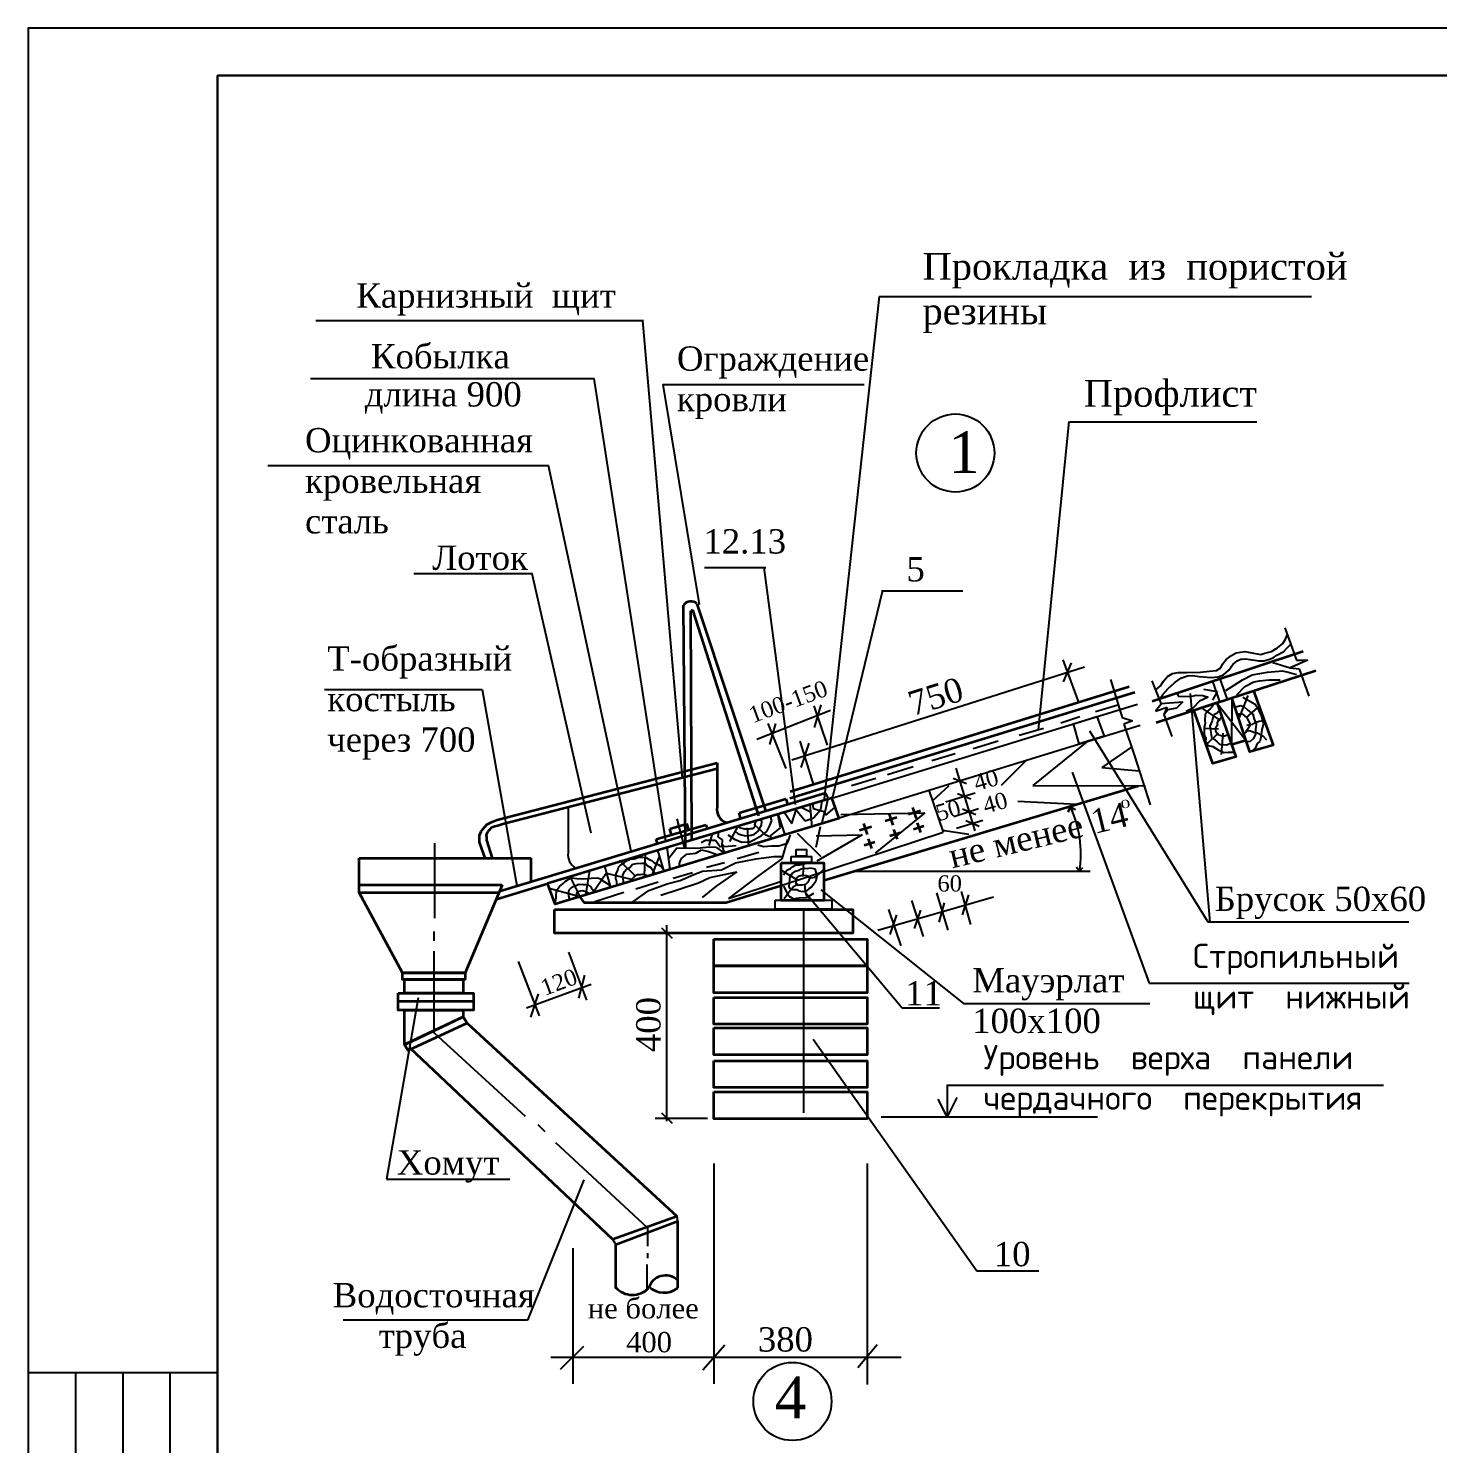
# Model space of a CAD drawing. Header units: millimetres. Extents: x 572274 to 2241483, y -888675 to -304135.
# Drawn here: x 1890361 to 1905251, y -630760 to -615807 of the extents above; entities that cross this region are included whole.
import ezdxf

# ---------------------------------------------------------------- set-up
doc = ezdxf.new("R2010")
doc.units = ezdxf.units.MM
doc.linetypes.add('ACAD_ISO02W100', pattern=[15, 12, -3])
doc.layers.add('стены', color=250, linetype='Continuous', lineweight=30)
doc.styles.add('arial', font='arial.ttf', dxfattribs={"height": 300})
doc.styles.get("Standard").update_dxf_attribs({"font": 'isocpeur.ttf'})
doc.styles.add('style1', font='isocpeui.ttf')

# ---------------------------------------------------------------- blocks, each defined once
blk = doc.blocks.new('shtamp cheti azu')
blk.add_line((455458, 81217), (457458, 81217))
at = {"lineweight": 25, "ltscale": 100}
for p, q in [((455958, 74717), (455958, 81217)), ((456458, 74717), (456458, 81217)), ((456958, 74717), (456958, 81217)), ((457458, 76717), (455958, 76717)), ((457458, 74702), (455458, 74702)), ((456258, 66217), (456258, 74717)), ((456758, 66217), (456758, 74717)), ((457458, 72217), (456258, 72217)), ((457458, 68717), (456258, 68717)), ((457458, 66217), (456258, 66217))]:
    blk.add_line(p, q, dxfattribs=at)
at = {"color": 1, "linetype": 'ACAD_ISO02W100', "lineweight": 5, "ltscale": 70, "char_height": 250, "attachment_point": 1, "rotation": 90, "style": 'arial'}
for s, insert in [('{\\fArial|b0|i0|c204|p34;Согласовано:}', (455576, 76776)), ('{\\fArial|b0|i0|c204|p34;Взам. инв. N}', (456376, 72315)), ('{\\fArial|b0|i0|c204|p34;Подпись и дата}', (456376, 68815)), ('{\\fArial|b0|i0|c204|p34;Инв. N подл.}', (456376, 66315))]:
    blk.add_mtext(s, dxfattribs=dict(at, insert=insert))

msp = doc.modelspace()

# ---------------------------------------------------------------- linework, layer by layer
for p, q in [((1900131.914, -623728.13), (1900272.321, -623787.075)), ((1900179.209, -623889.525), (1900319.617, -623948.47)), ((1900232.272, -624053.246), (1900372.68, -624112.191)), ((1901369.069, -624027.067), (1901348.575, -624089.75)), ((1901348.575, -624089.75), (1901369.069, -624027.067)), ((1901369.069, -624027.067), (1901393.165, -624082.725)), ((1901369.069, -624027.067), (1901423.124, -624060.134)), ((1900266.519, -624177.088), (1900406.926, -624236.034)), ((1901466.994, -624713.007), (1901436.236, -624669.828)), ((1901436.236, -624669.828), (1901466.994, -624713.007)), ((1901466.994, -624713.007), (1901502.835, -624673.313))]:
    msp.add_line(p, q)
at = {"lineweight": 25, "ltscale": 100}
msp.add_lwpolyline([(1890361.068, -645507.415), (1932361.068, -645507.415), (1932361.068, -615807.415), (1890361.068, -615807.415)], close=True, dxfattribs=at)
at = {"color": 1, "lineweight": 30}
msp.add_lwpolyline([(1892361.068, -645007.415), (1931861.068, -645007.415), (1931861.068, -616307.415), (1892361.068, -616307.415)], close=True, dxfattribs=at)
for start, end in [(44.9562309, 44.9798943), (351.3957841, 24.8536263)]:
    msp.add_arc((1900276.946, -624532.94), 1203.594, start, end)
at = {"layer": 'стены', "color": 0, "linetype": 'ByBlock', "lineweight": -2, "ltscale": 3}
for p, q in [((1899348.401, -618640.998), (1898768.935, -623947.398)), ((1899348.401, -618640.998), (1903917.317, -618640.998)), ((1893397.323, -618892.577), (1896859.675, -618892.577)), ((1897273.796, -623726.007), (1896853.846, -618893.947)), ((1893343.879, -619505.469), (1896337.583, -619505.469)), ((1896336.55, -619506.968), (1897091.918, -624396.502)), ((1897063.11, -619569.138), (1899192.32, -619569.106)), ((1897063.11, -619569.138), (1897449.377, -621895.696)), ((1901353.531, -619962.281), (1901031.637, -623217.14)), ((1901365.554, -619964.476), (1903341.068, -619964.476)), ((1892892.003, -620426.048), (1895856.078, -620426.048)), ((1895854.846, -620423.608), (1896727.215, -624496.327)), ((1894432.495, -621566.313), (1895688.59, -621566.313)), ((1895681.746, -621567.468), (1896305.721, -624307.04)), ((1897504.521, -621502.011), (1898151.657, -621502.011)), ((1898130.508, -621502.196), (1898462.837, -624009.025)), ((1899381.572, -621761.503), (1898851.412, -623959.915)), ((1899373.739, -621751.201), (1900234.458, -621751.201)), ((1903637.234, -622141.392), (1903759.874, -622480.948)), ((1903557.498, -622351.879), (1903613.83, -622306.529)), ((1903613.83, -622306.529), (1903642.005, -622259.608)), ((1903642.005, -622259.608), (1903662.347, -622211.133)), ((1903654.522, -622358.133), (1903687.381, -622325.295)), ((1903687.381, -622325.295), (1903698.368, -622310.655)), ((1901291.335, -622480.249), (1901458.275, -622937.636)), ((1902976.948, -622523.905), (1903017.64, -622475.424)), ((1903017.64, -622475.424), (1903072.402, -622431.638)), ((1903072.402, -622431.638), (1903120.91, -622403.489)), ((1903120.91, -622403.489), (1903214.803, -622392.541)), ((1903133.436, -622489.502), (1903170.988, -622472.295)), ((1903170.988, -622472.295), (1903224.189, -622467.606)), ((1903214.803, -622392.541), (1903304.003, -622409.743)), ((1903224.189, -622467.606), (1903271.135, -622475.424)), ((1903271.135, -622475.424), (1903318.082, -622481.678)), ((1903304.003, -622409.743), (1903383.808, -622423.815)), ((1903318.082, -622481.678), (1903361.897, -622491.061)), ((1903383.808, -622423.815), (1903426.053, -622409.743)), ((1903413.536, -622491.061), (1903463.614, -622476.989)), ((1903426.053, -622409.743), (1903494.911, -622390.977)), ((1903463.614, -622476.989), (1903512.122, -622458.223)), ((1903494.911, -622390.977), (1903557.498, -622351.879)), ((1903512.122, -622458.223), (1903551.244, -622428.509)), ((1903551.244, -622428.509), (1903624.786, -622390.977)), ((1903624.786, -622390.977), (1903654.522, -622358.133)), ((1903878.429, -622480.948), (1903693.809, -622563.002)), ((1903759.874, -622480.948), (1903878.429, -622480.948)), ((1898427.272, -623533.911), (1901520.038, -622553.644)), ((1901377.62, -622512.112), (1901295.091, -622712.692)), ((1902394.836, -622655.268), (1902448.037, -622623.995)), ((1902448.037, -622623.995), (1902509.071, -622613.047)), ((1902509.071, -622613.047), (1902595.131, -622614.611)), ((1902595.131, -622614.611), (1902742.224, -622608.353)), ((1902742.224, -622608.353), (1902840.81, -622600.534)), ((1902840.81, -622600.534), (1902912.791, -622591.151)), ((1902912.791, -622591.151), (1902958.176, -622563.002)), ((1902958.176, -622563.002), (1902976.948, -622523.905)), ((1902989.465, -622638.067), (1903042.675, -622588.022)), ((1903042.675, -622588.022), (1903086.49, -622528.599)), ((1903086.49, -622528.599), (1903133.436, -622489.502)), ((1903290.08, -622638.067), (1903452.823, -622608.353)), ((1903361.897, -622491.061), (1903413.536, -622491.061)), ((1903452.823, -622608.353), (1903610.872, -622594.281)), ((1903507.594, -622506.703), (1903693.809, -622563.002)), ((1903610.872, -622594.281), (1903684.423, -622613.047)), ((1903684.423, -622613.047), (1903757.966, -622634.942)), ((1903693.809, -622563.002), (1903788.142, -622573.091)), ((1903788.142, -622573.091), (1903888.543, -622862.696)), ((1901792.981, -622687.707), (1901915.891, -623089.056)), ((1902231.695, -622700.359), (1902329.804, -622948.632)), ((1902271.216, -622800.709), (1902321.285, -622755.358)), ((1902321.285, -622755.358), (1902355.714, -622705.313)), ((1902346.328, -622846.065), (1902404.222, -622783.507)), ((1902355.714, -622705.313), (1902394.836, -622655.268)), ((1902404.222, -622783.507), (1902469.949, -622722.515)), ((1902469.949, -622722.515), (1902538.798, -622674.034)), ((1902538.798, -622674.034), (1902607.648, -622649.014)), ((1902607.648, -622649.014), (1902662.419, -622645.885)), ((1902662.419, -622645.885), (1902729.707, -622655.268)), ((1902729.707, -622655.268), (1902856.459, -622666.216)), ((1902856.459, -622666.216), (1902933.133, -622659.962)), ((1902933.133, -622659.962), (1902989.465, -622638.067)), ((1903013.112, -622803.838), (1903189.933, -622689.676)), ((1903127.346, -622847.624), (1903211.845, -622761.612)), ((1903189.933, -622689.676), (1903290.08, -622638.067)), ((1903211.845, -622761.612), (1903308.861, -622713.132)), ((1903308.861, -622713.132), (1903368.324, -622702.189)), ((1903368.324, -622702.189), (1903471.603, -622691.241)), ((1903471.603, -622691.241), (1903587.399, -622689.676)), ((1893490.669, -622792.626), (1895155.004, -622792.626)), ((1895155.004, -622792.626), (1895523.312, -624866.4)), ((1902316.592, -622889.851), (1902346.328, -622846.065)), ((1902326.266, -622939.681), (1902557.579, -622921.13)), ((1902557.579, -622921.13), (1902491.852, -622989.941)), ((1902498.28, -622830.423), (1902509.236, -622863.266)), ((1902509.236, -622863.266), (1902643.812, -622867.955)), ((1902635.346, -622833.272), (1902842.996, -625249.345)), ((1902643.812, -622867.955), (1902698.583, -622853.883)), ((1902734.573, -622916.436), (1902664.154, -622989.941)), ((1902698.583, -622853.883), (1902770.564, -622855.448)), ((1902826.896, -622872.649), (1902734.573, -622916.436)), ((1902770.564, -622855.448), (1902826.896, -622872.649)), ((1902776.818, -622789.761), (1902922.35, -622814.786)), ((1902922.35, -622814.786), (1902870.711, -622903.928)), ((1902918.705, -622932.671), (1903225.402, -623329.243)), ((1903075.363, -622881.603), (1903072.112, -623373.847)), ((1903243.932, -622857.262), (1903152.598, -623089.606)), ((1903190.696, -622874.734), (1903264.968, -622915.481)), ((1903264.968, -622915.481), (1903321.751, -622947.499)), ((1898056.506, -623316.105), (1898835.416, -623010.187)), ((1898659.627, -622964.751), (1898802.071, -623379.712)), ((1898735.399, -622955.668), (1898662.655, -623194.949)), ((1898849.833, -623941.194), (1902079.119, -622948.174)), ((1901270.854, -623144.729), (1901468.373, -623078.928)), ((1901636.459, -623026.108), (1901870.185, -622953.728)), ((1902329.804, -622948.632), (1902269.637, -623022.284)), ((1902269.637, -623022.284), (1902394.029, -622977.888)), ((1902394.029, -622977.888), (1902356.382, -623058.217)), ((1902356.382, -623058.217), (1902442.702, -623289.865)), ((1902399.529, -623007.142), (1902356.657, -623058.954)), ((1902491.852, -622989.941), (1902399.529, -623007.142)), ((1902664.154, -622989.941), (1902593.734, -623025.908)), ((1902768.586, -622998.329), (1902951.245, -623118.65)), ((1902795.564, -623056.417), (1902791.417, -623116.575)), ((1902820.477, -623021.149), (1902795.564, -623056.417)), ((1902847.463, -622996.254), (1902820.477, -623021.149)), ((1902882.751, -622958.912), (1902847.463, -622996.254)), ((1902890.55, -623058.202), (1902875.994, -623087.306)), ((1902918.221, -623045.105), (1902890.55, -623058.202)), ((1902938.606, -623021.819), (1902918.221, -623045.105)), ((1903109.156, -622976.603), (1903132.456, -622973.689)), ((1903128.084, -623049.364), (1903186.333, -623049.364)), ((1903132.456, -622973.689), (1903167.405, -622960.592)), ((1903167.405, -622960.592), (1903202.346, -622970.78)), ((1903186.333, -623049.364), (1903234.381, -623091.565)), ((1903202.346, -622970.78), (1903244.574, -623010.072)), ((1903231.475, -623089.606), (1903347.714, -622987.956)), ((1903244.574, -623010.072), (1903297.003, -623053.728)), ((1903297.003, -623053.728), (1903313.016, -623107.572)), ((1903321.751, -622947.499), (1903342.136, -622980.968)), ((1903342.136, -622980.968), (1903368.35, -623033.357)), ((1903368.35, -623033.357), (1903387.278, -623069.74)), ((1903387.278, -623069.74), (1903410.578, -623152.688)), ((1898174.705, -623152.543), (1898362.612, -623628.087)), ((1898253.504, -623152.543), (1898189.859, -623373.658)), ((1898928.112, -624148.532), (1902106.955, -623170.669)), ((1900829.243, -623273.294), (1901086.018, -623200.913)), ((1901571.929, -623227.563), (1902820.971, -625246.201)), ((1901915.891, -623089.056), (1902025.935, -623123.339)), ((1902025.935, -623123.339), (1901934.471, -623160.471)), ((1901934.471, -623160.471), (1902048.801, -623493.264)), ((1902795.564, -623151.843), (1902785.189, -623191.255)), ((1902785.189, -623191.255), (1902785.189, -623270.089)), ((1902791.417, -623116.575), (1902795.564, -623151.843)), ((1902797.646, -623201.628), (1902934.642, -623207.852)), ((1902868.716, -623122.234), (1902842.502, -623178.988)), ((1902842.502, -623178.988), (1902854.151, -623244.474)), ((1902875.994, -623087.306), (1902868.716, -623122.234)), ((1902921.136, -623176.078), (1902903.657, -623197.904)), ((1902903.657, -623197.904), (1902903.657, -623232.832)), ((1902903.657, -623232.832), (1902935.692, -623270.669)), ((1902922.585, -623142.605), (1902921.136, -623176.078)), ((1902934.235, -623114.955), (1902922.585, -623142.605)), ((1902960.449, -623090.215), (1902934.235, -623114.955)), ((1903219.019, -623224.448), (1903272.991, -623230.672)), ((1903241.668, -623213.806), (1903219.825, -623250.188)), ((1903233.548, -623170.509), (1903297.896, -623158.067)), ((1903234.381, -623091.565), (1903264.968, -623151.233)), ((1903262.053, -623184.701), (1903241.668, -623213.806)), ((1903264.968, -623151.233), (1903262.053, -623184.701)), ((1903272.991, -623230.672), (1903308.279, -623243.12)), ((1903297.896, -623158.067), (1903329.037, -623137.321)), ((1903313.016, -623107.572), (1903331.943, -623159.961)), ((1903326.123, -623218.175), (1903324.666, -623267.65)), ((1903331.943, -623159.961), (1903326.123, -623218.175)), ((1903329.037, -623137.321), (1903364.325, -623126.948)), ((1903364.325, -623126.948), (1903407.915, -623118.65)), ((1903393.099, -623213.806), (1903381.458, -623298.209)), ((1903410.578, -623152.688), (1903393.099, -623213.806)), ((1898513.106, -623338.52), (1898653.781, -623791.259)), ((1898608.482, -623359.966), (1898522.648, -623614.93)), ((1900344.451, -623415.39), (1900607.801, -623336.436)), ((1901560.435, -623331.922), (1900973.839, -623808.241)), ((1902785.189, -623270.089), (1902799.719, -623309.501)), ((1902799.719, -623309.501), (1902797.646, -623340.62)), ((1902797.646, -623340.62), (1902822.55, -623384.186)), ((1902822.55, -623359.291), (1902934.642, -623251.418)), ((1902854.151, -623244.474), (1902861.429, -623299.773)), ((1902861.429, -623299.773), (1902881.814, -623314.325)), ((1902881.814, -623314.325), (1902913.849, -623339.065)), ((1902913.849, -623339.065), (1902944.427, -623369.624)), ((1902935.692, -623270.669), (1902991.027, -623286.676)), ((1902944.427, -623369.624), (1903023.062, -623375.443)), ((1902982.387, -623253.493), (1902963.702, -623479.612)), ((1902991.027, -623286.676), (1903033.254, -623266.3)), ((1903023.062, -623375.443), (1903068.204, -623356.527)), ((1903219.825, -623250.188), (1903202.346, -623253.098)), ((1903247.488, -623346.234), (1903234.381, -623343.324)), ((1903269.331, -623343.324), (1903247.488, -623346.234)), ((1903301.366, -623314.22), (1903269.331, -623343.324)), ((1903324.666, -623267.65), (1903301.366, -623314.22)), ((1903308.279, -623243.12), (1903345.64, -623251.418)), ((1903345.051, -623363.695), (1903326.123, -623407.357)), ((1903371.265, -623340.415), (1903345.051, -623363.695)), ((1903345.64, -623251.418), (1903403.76, -623282.532)), ((1903381.458, -623298.209), (1903371.265, -623340.415)), ((1903403.76, -623282.532), (1903443.203, -623324.023)), ((1899906.172, -623544.044), (1900153.065, -623468.374)), ((1902019.091, -623398.858), (1901701.353, -623615.645)), ((1902048.801, -623493.264), (1902214.892, -624011.28)), ((1902822.55, -623384.186), (1902874.45, -623394.554)), ((1902874.45, -623394.554), (1902903.509, -623413.225)), ((1902903.509, -623413.225), (1902932.569, -623429.822)), ((1902932.569, -623429.822), (1902990.688, -623456.792)), ((1902990.688, -623456.792), (1903036.351, -623454.717)), ((1903036.351, -623454.717), (1903102.78, -623454.717)), ((1903326.123, -623407.357), (1903295.545, -623439.37)), ((1899438.728, -623692.089), (1899708.662, -623606.551)), ((1900160.664, -623623.788), (1900360.006, -624285.988)), ((1900905.449, -623540.32), (1900639.809, -623807.711)), ((1901388.168, -623664.705), (1902202.149, -625895.765)), ((1901701.353, -623615.645), (1902095.479, -623652.287)), ((1899056.868, -623807.236), (1899313.633, -623728.277)), ((1900084.65, -623810.99), (1899912.489, -623968.211)), ((1900973.839, -623808.241), (1902162.307, -623811.295)), ((1898732.346, -624060.59), (1898746.761, -623967.967)), ((1898778.962, -624083.285), (1898810.941, -623948.693)), ((1898784.013, -623882.634), (1898810.941, -623948.693)), ((1899874.124, -623857.524), (1900027.511, -624300.057)), ((1900055.948, -623978.318), (1900363.954, -623883.877)), ((1900815.624, -623973.872), (1901438.645, -624004.431)), ((1896064.249, -624033.922), (1896064.249, -624520.232)), ((1898308.839, -624254.671), (1898279.849, -624107.365)), ((1898279.849, -624107.365), (1898352.333, -624329.526)), ((1898348.655, -624090.454), (1898428.738, -624207.525)), ((1898428.738, -624207.525), (1898474.158, -624064.174)), ((1898474.158, -624064.174), (1898568.588, -624181.24)), ((1898525.055, -624034.547), (1898623.306, -624084.84)), ((1898616.161, -624007.187), (1898637.856, -624242.976)), ((1898647.421, -623997.799), (1898653.46, -624048.642)), ((1898653.46, -624048.642), (1898778.962, -624083.285)), ((1898654.648, -624148.987), (1898732.346, -624060.59)), ((1898774.183, -624089.259), (1898741.861, -624211.552)), ((1898774.183, -624091.648), (1898787.333, -624119.123)), ((1898787.333, -624119.123), (1898883.352, -624040.332)), ((1898946.129, -624113.504), (1899831.657, -624096.013)), ((1899831.657, -624096.013), (1899306.641, -624522.767)), ((1900139.663, -624134.49), (1900398.675, -624050.542)), ((1897212.251, -624159.01), (1897293.496, -624471.467)), ((1897857.897, -624234.898), (1897769.822, -624399.801)), ((1897856.706, -624234.625), (1897869.605, -624250.381)), ((1897869.605, -624250.381), (1897898.751, -624258.975)), ((1897898.751, -624258.975), (1897928.366, -624264.709)), ((1897928.366, -624264.709), (1897954.173, -624263.754)), ((1897954.173, -624263.754), (1897977.099, -624263.754)), ((1897956.48, -624254.286), (1897970.938, -624444.474)), ((1897977.099, -624263.754), (1897992.393, -624260.884)), ((1897992.393, -624260.884), (1898012.934, -624261.364)), ((1898012.934, -624261.364), (1898026.796, -624252.771)), ((1898026.796, -624252.771), (1898035.392, -624243.218)), ((1898027.568, -624216.843), (1898145.723, -624324.367)), ((1898035.392, -624243.218), (1898039.695, -624224.122)), ((1898039.695, -624224.122), (1898041.126, -624211.229)), ((1898041.126, -624211.229), (1898047.814, -624190.694)), ((1898047.814, -624190.694), (1898045.881, -624178.445)), ((1898070.775, -624287.559), (1898108.622, -624224.102)), ((1898109.845, -624188.714), (1898101.9, -624161.622)), ((1898108.622, -624224.102), (1898109.845, -624188.714)), ((1898163.012, -624291.728), (1898196.634, -624229.326)), ((1898196.634, -624229.326), (1898214.885, -624175.567)), ((1898214.885, -624175.567), (1898202.28, -624131.478)), ((1898202.524, -624336.769), (1898308.839, -624254.671)), ((1898568.588, -624181.24), (1898654.648, -624148.987)), ((1898727.15, -624241.833), (1898679.587, -624460.479)), ((1900019.576, -624277.164), (1900295.987, -624321.717)), ((1900167.665, -624256.92), (1900444.173, -624172.967)), ((1894651.692, -624417.153), (1894651.692, -625208.983)), ((1897468.955, -624408.105), (1897515.485, -624385.249)), ((1897515.485, -624385.249), (1897621.948, -624382.885)), ((1897585.701, -624316.64), (1897549.394, -624441.998)), ((1897621.948, -624382.885), (1897675.582, -624456.97)), ((1897653.416, -624296.304), (1897644.935, -624348.857)), ((1897644.935, -624348.857), (1897692.09, -624381.97)), ((1897692.09, -624381.97), (1897688.264, -624444.372)), ((1897689.493, -624424.328), (1897713.976, -624450.391)), ((1897751.874, -624327.251), (1897820.073, -624375.251)), ((1897820.073, -624375.251), (1897900.764, -624405.01)), ((1897825.339, -624286.339), (1897859.525, -624318.068)), ((1897859.525, -624318.068), (1897897.381, -624327.831)), ((1897897.381, -624327.831), (1897936.451, -624338.814)), ((1897900.764, -624405.01), (1897982.417, -624402.131)), ((1897936.451, -624338.814), (1897998.725, -624332.71)), ((1897982.417, -624402.131), (1898033.328, -624377.171)), ((1897998.725, -624332.71), (1898031.697, -624319.288)), ((1898031.697, -624319.288), (1898070.775, -624287.559)), ((1898033.328, -624377.171), (1898105.378, -624335.889)), ((1898105.378, -624335.889), (1898163.012, -624291.728)), ((1898145.723, -624324.367), (1898234.971, -624364.701)), ((1898289.599, -624443.842), (1898379.961, -624417.698)), ((1898315.058, -624863.303), (1900027.511, -624300.057)), ((1898379.961, -624377.296), (1898322.891, -624581.685)), ((1898379.961, -624417.698), (1898413.254, -624327.391)), ((1898482.216, -624310.754), (1898734.289, -624555.54)), ((1898684.35, -624339.274), (1899171.84, -624327.391)), ((1899171.84, -624327.391), (1898691.48, -624607.824)), ((1896761.827, -624579.8), (1896809.563, -624563.893)), ((1896809.563, -624563.893), (1896852.753, -624563.138)), ((1896852.753, -624563.138), (1896872.453, -624566.168)), ((1896879.254, -624528.79), (1896868.986, -624749.773)), ((1896872.453, -624566.168), (1896891.398, -624571.467)), ((1896891.398, -624571.467), (1896926.252, -624591.913)), ((1897027.622, -624555.486), (1896947.121, -624753.803)), ((1897007.436, -624490.296), (1897076.89, -624714.596)), ((1897141.501, -624695.074), (1897109.386, -624459.68)), ((1897125.393, -624577.009), (1897212.546, -624463.583)), ((1897212.546, -624463.583), (1897344.355, -624467.833)), ((1897250.817, -624599.561), (1897265.694, -624574.066)), ((1897265.694, -624574.066), (1897316.718, -624533.699)), ((1897316.718, -624533.699), (1897412.389, -624523.071)), ((1897344.355, -624467.833), (1897459.162, -624465.708)), ((1897412.389, -624523.071), (1897471.913, -624484.829)), ((1897459.162, -624465.708), (1897546.323, -624455.085)), ((1897471.913, -624484.829), (1897546.323, -624503.95)), ((1897546.323, -624455.085), (1897624.984, -624459.334)), ((1897546.323, -624503.95), (1897627.109, -624531.575)), ((1897624.984, -624459.334), (1897705.769, -624514.573)), ((1897627.109, -624531.575), (1897630.008, -624547.48)), ((1897688.264, -624444.372), (1897715.388, -624521.684)), ((1897705.769, -624514.573), (1897709.348, -624523.509)), ((1897713.976, -624450.391), (1897838.038, -624439.473)), ((1897849.255, -624577.171), (1898077.542, -624510.624)), ((1898050.659, -624582.045), (1898238.523, -624558.279)), ((1898068.442, -624434.334), (1898127.888, -624450.971)), ((1898127.888, -624450.971), (1898213.497, -624443.842)), ((1898213.497, -624443.842), (1898289.599, -624443.842)), ((1898238.523, -624558.279), (1898336.016, -624558.279)), ((1896250.065, -624964.407), (1896294.824, -624704.297)), ((1896447.457, -624658.461), (1896511.455, -624885.433)), ((1896572.393, -624740.338), (1896587.547, -624700.961)), ((1896587.547, -624700.961), (1896596.638, -624669.157)), ((1896596.638, -624669.157), (1896609.52, -624656.285)), ((1896602.875, -624593.852), (1896772.809, -624762.573)), ((1896609.52, -624656.285), (1896627.71, -624642.652)), ((1896627.71, -624642.652), (1896654.983, -624623.721)), ((1896643.619, -624752.455), (1896661.046, -624716.862)), ((1896654.983, -624623.721), (1896681.509, -624603.275)), ((1896661.046, -624716.862), (1896682.264, -624691.872)), ((1896681.509, -624603.275), (1896720.909, -624586.614)), ((1896682.264, -624691.872), (1896715.609, -624672.186)), ((1896715.609, -624672.186), (1896745.918, -624637.348)), ((1896720.909, -624586.614), (1896761.827, -624579.8)), ((1896745.918, -624637.348), (1896786.835, -624632.049)), ((1896786.835, -624632.049), (1896844.417, -624626.751)), ((1896844.417, -624626.751), (1896880.789, -624628.265)), ((1896880.789, -624628.265), (1896899.734, -624651.741)), ((1896899.734, -624651.741), (1896939.897, -624678.245)), ((1896926.252, -624591.913), (1896947.47, -624597.971)), ((1896939.897, -624678.245), (1896967.933, -624719.137)), ((1896947.47, -624597.971), (1896970.96, -624619.177)), ((1896967.933, -624719.137), (1896978.395, -624744.354)), ((1896970.96, -624619.177), (1896996.724, -624636.594)), ((1896996.724, -624636.594), (1897014.906, -624641.893)), ((1897014.906, -624641.893), (1897042.942, -624657.794)), ((1897042.942, -624657.794), (1897068.705, -624686.573)), ((1897175.419, -624784.424), (1897377.552, -624727.39)), ((1897240.183, -624631.435), (1897250.817, -624599.561)), ((1897240.183, -624663.303), (1897240.183, -624631.435)), ((1897391.943, -624746.027), (1897484.691, -624712.758)), ((1897484.691, -624712.758), (1897684.439, -624698.496)), ((1897524.984, -624670.352), (1897717.61, -624620.442)), ((1897560.784, -624779.3), (1897846.149, -624717.512)), ((1897846.149, -624717.512), (1897629.746, -624869.612)), ((1897684.439, -624698.496), (1897831.879, -624622.446)), ((1897831.879, -624622.446), (1898050.659, -624582.045)), ((1898322.891, -624581.685), (1898077.949, -624757.549)), ((1898322.692, -624703.255), (1898484.515, -624802.785)), ((1898340.735, -624750.696), (1898375.745, -624701.72)), ((1898375.745, -624701.72), (1898413.375, -624682.479)), ((1898413.375, -624682.479), (1898441.377, -624662.363)), ((1898431.748, -624734.954), (1898467.626, -624710.469)), ((1898441.377, -624662.363), (1898470.254, -624644.872)), ((1898467.626, -624710.469), (1898500.884, -624702.595)), ((1898470.254, -624644.872), (1898513.132, -624643.122)), ((1898500.884, -624702.595), (1898526.265, -624688.603)), ((1898513.132, -624643.122), (1898549.886, -624637.878)), ((1898526.265, -624688.603), (1898555.143, -624680.73)), ((1898552.098, -624683.709), (1898539.65, -624769.017)), ((1898543.207, -624628.61), (1898552.098, -624683.709)), ((1898549.886, -624637.878), (1898564.763, -624630.88)), ((1898555.143, -624680.73), (1898593.649, -624682.479)), ((1898564.763, -624630.88), (1898579.64, -624625.631)), ((1898593.649, -624682.479), (1898626.022, -624675.486)), ((1898626.022, -624675.486), (1898671.529, -624687.728)), ((1898671.529, -624687.728), (1898682.033, -624723.586)), ((1898682.033, -624723.586), (1898692.53, -624759.444)), ((1898712.143, -624742.357), (1898760.165, -624696.147)), ((1899082.383, -624713.007), (1901580.466, -624713.007)), ((1895949.988, -624903.87), (1895973.843, -624872.086)), ((1895973.843, -624872.086), (1896013.191, -624842.687)), ((1896013.191, -624842.687), (1896037.861, -624817.507)), ((1896037.861, -624817.507), (1896074.034, -624791.687)), ((1896074.034, -624791.687), (1896101.462, -624783.739)), ((1896191.833, -624979.609), (1896084.852, -624767.353)), ((1896088.294, -624894.167), (1896119.766, -624872.346)), ((1896101.462, -624783.739), (1896155.921, -624790.098)), ((1896119.766, -624872.346), (1896151.887, -624858.224)), ((1896151.887, -624858.224), (1896182.075, -624850.52)), ((1896155.921, -624790.098), (1896221.283, -624791.717)), ((1896182.075, -624850.52), (1896221.257, -624853.085)), ((1896221.257, -624853.085), (1896249.519, -624852.445)), ((1896221.283, -624791.717), (1896273.096, -624788.668)), ((1896249.519, -624852.445), (1896271.995, -624855.015)), ((1896271.995, -624855.015), (1896304.116, -624878.12)), ((1896273.096, -624788.668), (1896308.653, -624785.624)), ((1896308.653, -624785.624), (1896371.639, -624780.55)), ((1896320.608, -624943.094), (1896465.679, -624734.019)), ((1896371.639, -624780.55), (1896397.038, -624787.653)), ((1896397.038, -624787.653), (1896419.392, -624807.959)), ((1896419.392, -624807.959), (1896446.821, -624824.206)), ((1896446.821, -624824.206), (1896493.559, -624852.635)), ((1896469.192, -624733.204), (1896772.201, -624805.634)), ((1896493.559, -624852.635), (1896508.059, -624886.459)), ((1896567.093, -624763.813), (1896572.393, -624740.338)), ((1896567.847, -624780.475), (1896567.093, -624763.813)), ((1896567.847, -624791.077), (1896567.847, -624780.475)), ((1896573.911, -624806.219), (1896567.847, -624791.077)), ((1896579.211, -624828.94), (1896573.911, -624806.219)), ((1896583.085, -624863.791), (1896579.211, -624828.94)), ((1896644.383, -624794.107), (1896643.619, -624752.455)), ((1896649.683, -624819.852), (1896644.383, -624794.107)), ((1896650.59, -624843.395), (1896649.683, -624819.852)), ((1896743.133, -624813.363), (1896746.438, -624796.821)), ((1896746.438, -624796.821), (1896748.65, -624786.898)), ((1896748.65, -624786.898), (1896757.472, -624779.18)), ((1896757.472, -624779.18), (1896760.786, -624770.357)), ((1896760.786, -624770.357), (1896768.506, -624761.533)), ((1896768.506, -624761.533), (1896777.337, -624756.019)), ((1896777.337, -624756.019), (1896797.201, -624748.301)), ((1896778.291, -624898.501), (1897013.708, -624824.826)), ((1896797.201, -624748.301), (1896811.54, -624748.301)), ((1896811.54, -624748.301), (1896826.99, -624748.301)), ((1896826.99, -624748.301), (1896849.058, -624744.992)), ((1896849.058, -624744.992), (1896876.643, -624751.61)), ((1896876.643, -624751.61), (1896910.855, -624756.019)), ((1896910.855, -624756.019), (1896923.307, -624760.998)), ((1896916.337, -624917.142), (1897108.963, -624845.846)), ((1897042.378, -624967.052), (1897441.882, -624836.338)), ((1897108.963, -624845.846), (1897246.888, -624810.199)), ((1897246.888, -624810.199), (1897391.943, -624746.027)), ((1897441.882, -624836.338), (1897560.784, -624779.3)), ((1897629.746, -624869.612), (1897479.929, -624990.817)), ((1898077.949, -624757.549), (1897756.914, -624999.96)), ((1897756.914, -624999.96), (1898308.622, -624819.342)), ((1898340.206, -624871.821), (1898390.57, -624972.491)), ((1898397.622, -624872.266), (1898401.118, -624839.903)), ((1898410.747, -624897.626), (1898397.622, -624872.266)), ((1898401.118, -624839.903), (1898405.499, -624804.92)), ((1898405.499, -624782.184), (1898408.995, -624769.062)), ((1898405.499, -624804.92), (1898405.499, -624782.184)), ((1898410.747, -624769.937), (1898431.748, -624734.954)), ((1898445.393, -624877.43), (1898420.497, -624905.864)), ((1898495.185, -624850.77), (1898445.393, -624877.43)), ((1898472.006, -624848.651), (1898472.882, -624814.543)), ((1898484.255, -624861.768), (1898472.006, -624848.651)), ((1898472.882, -624814.543), (1898476.378, -624800.551)), ((1898476.378, -624797.926), (1898487.759, -624776.06)), ((1898504.388, -624860.019), (1898484.255, -624861.768)), ((1898487.759, -624776.06), (1898508.76, -624761.193)), ((1898536.761, -624858.269), (1898504.388, -624860.019)), ((1898508.76, -624761.193), (1898537.638, -624755.07)), ((1898567.391, -624856.524), (1898536.761, -624858.269)), ((1898537.638, -624755.07), (1898556.019, -624755.07)), ((1898556.019, -624755.07), (1898582.268, -624758.569)), ((1898562.768, -624845.436), (1898569.881, -624930.744)), ((1898579.64, -624845.152), (1898567.391, -624856.524)), ((1898597.145, -624826.785), (1898579.64, -624845.152)), ((1898582.268, -624758.569), (1898600.649, -624765.568)), ((1898607.65, -624808.419), (1898597.145, -624826.785)), ((1898600.649, -624765.568), (1898611.145, -624778.685)), ((1898607.224, -624785.009), (1898669.464, -624774.346)), ((1898616.402, -624792.677), (1898607.65, -624808.419)), ((1898611.145, -624778.685), (1898616.402, -624792.677)), ((1898675.909, -624825.91), (1898640.023, -624878.385)), ((1898669.464, -624774.346), (1898712.143, -624742.357)), ((1898683.786, -624796.176), (1898675.909, -624825.91)), ((1898692.53, -624759.444), (1898683.786, -624796.176)), ((1896188.875, -624982.569), (1895865.488, -624893.244)), ((1895928.085, -625059.088), (1895936.161, -624991.277)), ((1895936.161, -624991.277), (1895938.59, -624963.828)), ((1895938.59, -624963.828), (1895941.643, -624931.284)), ((1895941.643, -624931.284), (1895949.988, -624903.87)), ((1896067.745, -624943.597), (1896070.312, -624925.625)), ((1896070.312, -624959.004), (1896067.745, -624943.597)), ((1896070.312, -624925.625), (1896076.089, -624909.574)), ((1896071.596, -624971.841), (1896070.312, -624959.004)), ((1896076.731, -624983.394), (1896071.596, -624971.841)), ((1896076.089, -624909.574), (1896088.294, -624894.167)), ((1896079.308, -625013.568), (1896076.731, -624983.394)), ((1896147.447, -624995.412), (1896148.105, -624968.712)), ((1896148.105, -624968.712), (1896156.788, -624953.91)), ((1896156.788, -624953.91), (1896157.3, -624943.192)), ((1896157.3, -624943.192), (1896161.386, -624931.454)), ((1896161.386, -624931.454), (1896167.007, -624926.86)), ((1896167.007, -624926.86), (1896178.752, -624922.776)), ((1896178.752, -624922.776), (1896195.607, -624918.692)), ((1896195.607, -624918.692), (1896220.121, -624917.672)), ((1896220.121, -624917.672), (1896259.954, -624929.41)), ((1896259.954, -624929.41), (1896274.762, -624939.617)), ((1896274.762, -624939.617), (1896282.933, -624947.786)), ((1896282.933, -624947.786), (1896286.516, -624952.89)), ((1896304.116, -624878.12), (1896311.177, -624890.317)), ((1896311.177, -624890.317), (1896322.099, -624904.44)), ((1896322.099, -624904.44), (1896340.723, -624935.893)), ((1896347.862, -625033.968), (1896652.25, -624934.149)), ((1896742.743, -625038.348), (1896916.337, -624917.142)), ((1898388.488, -624946.741), (1898345.809, -625005.389)), ((1898420.497, -624905.864), (1898388.488, -624946.741)), ((1898390.57, -624972.491), (1898443.736, -625003.25)), ((1898437.872, -624910.743), (1898410.747, -624897.626)), ((1898480.759, -624910.743), (1898437.872, -624910.743)), ((1898443.736, -625003.25), (1898506.687, -624994.861)), ((1898503.512, -624922.116), (1898480.759, -624910.743)), ((1898544.638, -624929.984), (1898503.512, -624922.116)), ((1898506.687, -624994.861), (1898582.233, -624990.662)), ((1898582.268, -624918.617), (1898544.638, -624929.984)), ((1898569.881, -624930.744), (1898584.107, -624971.621)), ((1898582.233, -624990.662), (1898660.581, -624944.526)), ((1898582.233, -624951.183), (1899592.727, -626154.587)), ((1898612.021, -624895.876), (1898582.268, -624918.617)), ((1898584.107, -624971.621), (1898632.12, -625017.832)), ((1898640.023, -624878.385), (1898612.021, -624895.876)), ((1898733.586, -624907.874), (1900239.854, -626110.322)), ((1899335.606, -625334.343), (1900559.492, -624983.639)), ((1899690.862, -625022.606), (1899816.494, -625403.619)), ((1899955.13, -624940.337), (1900074.275, -625336.507)), ((1900217.239, -624925.185), (1900314.715, -625275.89)), ((1900293.055, -624961.988), (1900225.905, -625171.981)), ((1898550.168, -625113.877), (1898550.168, -627264.638)), ((1899450.413, -625117.857), (1899580.383, -625498.87)), ((1899532.725, -625174.145), (1899463.416, -625379.804)), ((1899786.168, -625122.186), (1899719.019, -625317.021)), ((1900035.283, -625046.416), (1899981.128, -625249.915)), ((1897050.497, -625312.024), (1897163.855, -625420.595)), ((1897103.455, -625280.959), (1897103.455, -627351.216)), ((1902820.971, -625246.201), (1904946.374, -625246.201)), ((1894644.709, -625348.515), (1894644.709, -625446.185)), ((1894644.709, -625558.348), (1894644.709, -626423.428)), ((1896068.291, -625567.686), (1896256.519, -626073.924)), ((1895536.726, -625664.516), (1895758.16, -626239.915)), ((1895625.414, -626156.912), (1896306.346, -625905.178)), ((1896237.14, -625811.122), (1896173.478, -626054.558)), ((1902202.149, -625895.765), (1904951.049, -625895.765)), ((1894481.081, -626049.829), (1894143.678, -627966.957)), ((1895747.204, -626007.532), (1895666.93, -626253.732)), ((1899592.727, -626154.587), (1899986.211, -626154.587)), ((1900239.854, -626110.322), (1902210.034, -626110.322)), ((1894650.529, -626419.999), (1895610.563, -627300.071)), ((1898652.453, -626486.255), (1900380.355, -628935.541)), ((1899970.909, -627120.008), (1900067.248, -627312.568)), ((1900064.525, -626974.089), (1904676.544, -626974.089)), ((1900067.248, -626974.089), (1900067.248, -627312.568)), ((1900067.248, -627312.568), (1900173.552, -627103.408)), ((1897050.497, -627266.293), (1897163.855, -627374.864)), ((1895742.407, -627387.409), (1895818.387, -627463.338)), ((1896983.07, -627321.137), (1897534.812, -627321.137)), ((1899369.592, -627307.475), (1901655.048, -627307.475)), ((1895932.344, -627577.23), (1896899.656, -628476.074)), ((1897603.844, -627799.115), (1897603.844, -630128.415)), ((1899222.82, -627799.115), (1899222.82, -630134.994)), ((1894143.678, -627966.957), (1895447.821, -627966.957)), ((1896229.125, -627974.015), (1895636.006, -629453.797)), ((1897213.986, -628355.783), (1897218.227, -628409.483)), ((1896532.985, -628598.369), (1896566.754, -628656.973)), ((1896901.582, -628478.054), (1896901.582, -628675.064)), ((1896114.847, -628693.985), (1896114.847, -630128.415)), ((1896901.582, -628748.644), (1896901.582, -628801.294)), ((1896896.481, -628867.53), (1896896.481, -629140.96)), ((1900380.355, -628935.541), (1901038.559, -628935.541)), ((1895636.006, -629453.797), (1893687.242, -629453.797)), ((1896225.881, -629734.2), (1895981.754, -629976.411)), ((1897721.097, -629717.808), (1897487.423, -629983.669)), ((1899330.227, -629716.203), (1899124.425, -629959.019)), ((1895880.019, -629846.427), (1899580.912, -629846.427))]:
    msp.add_line(p, q, dxfattribs=at)
at = {"layer": 'стены', "color": 0, "linetype": 'ByBlock', "lineweight": 35, "ltscale": 3}
for p, q in [((1897303.958, -624460.624), (1897283.785, -621903.197)), ((1897371.758, -624392.078), (1897359.795, -621960.798)), ((1897377.922, -621951.441), (1898075.442, -624128.261)), ((1897424.725, -621887.593), (1898150.668, -624070.768)), ((1902232.796, -622917.375), (1903829.054, -622388.197)), ((1902276.707, -623141.955), (1903963.361, -622592.126)), ((1898410.417, -623871.793), (1901990.396, -622760.752)), ((1898405.065, -623938.829), (1902052.497, -622820.265)), ((1903070.372, -623374.353), (1903225.402, -623329.243)), ((1895315.881, -624168.765), (1897637.362, -623568.589)), ((1895373.853, -624212.216), (1897637.362, -623627.666)), ((1897637.362, -623568.589), (1897637.362, -624034.25)), ((1898759.427, -624811.433), (1902087.597, -623811.103)), ((1895337.481, -624922.466), (1898784.013, -623882.634)), ((1897872.016, -624095.328), (1898363.679, -623949.177)), ((1898363.679, -623949.177), (1898383.437, -624003.489)), ((1897886.152, -624153.522), (1897872.016, -624095.328)), ((1899454.542, -624109.835), (1899493.048, -624225.267)), ((1899660.57, -624109.22), (1899786.567, -624070.738)), ((1899702.563, -624039.259), (1899741.07, -624154.691)), ((1895145.583, -624291.885), (1895161.892, -624266.535)), ((1895161.892, -624266.535), (1895203.555, -624219.46)), ((1895203.555, -624219.46), (1895261.536, -624192.3)), ((1895225.302, -624281.022), (1895243.415, -624264.725)), ((1895243.415, -624264.725), (1895259.723, -624248.429)), ((1895259.723, -624248.429), (1895290.517, -624235.756)), ((1895261.536, -624192.3), (1895315.881, -624168.765)), ((1895290.517, -624235.756), (1895323.133, -624228.513)), ((1895323.133, -624228.513), (1895373.853, -624212.216)), ((1896995.214, -624374.102), (1897519.389, -624220.807)), ((1897138.673, -624263.819), (1897315.234, -624210.879)), ((1897157.441, -624326.659), (1897138.673, -624263.819)), ((1897315.321, -624209.76), (1897337.324, -624274.052)), ((1897519.389, -624220.807), (1897531.78, -624260.438)), ((1899142.138, -624277.911), (1899268.135, -624239.429)), ((1899184.131, -624207.95), (1899222.638, -624323.382)), ((1899412.549, -624179.796), (1899538.546, -624141.313)), ((1899503.136, -624270.392), (1899539.309, -624375.391)), ((1899711.55, -624268.668), (1899821.777, -624232.52)), ((1899751.158, -624199.817), (1899787.331, -624304.815)), ((1895127.471, -624351.633), (1895129.275, -624335.336)), ((1895129.275, -624378.792), (1895127.471, -624351.633)), ((1895127.471, -624405.952), (1895129.275, -624378.792)), ((1895188.448, -624575.226), (1895127.471, -624405.952)), ((1895129.275, -624335.336), (1895134.714, -624317.23)), ((1895134.714, -624317.23), (1895145.583, -624291.885)), ((1895201.751, -624329.907), (1895207.181, -624311.801)), ((1895205.368, -624357.067), (1895201.751, -624329.907)), ((1895205.368, -624386.036), (1895205.368, -624357.067)), ((1895265.958, -624575.226), (1895205.368, -624386.036)), ((1895207.181, -624311.801), (1895216.237, -624295.504)), ((1895216.237, -624295.504), (1895225.302, -624281.022)), ((1897008.998, -624418.163), (1896995.214, -624374.102)), ((1899193.118, -624437.359), (1899303.345, -624401.211)), ((1899232.726, -624368.508), (1899268.899, -624473.506)), ((1899463.529, -624339.244), (1899573.756, -624303.096)), ((1893857.167, -624575.226), (1895675.266, -624575.226)), ((1893857.167, -624936.593), (1893857.167, -624575.226)), ((1895675.266, -624820.555), (1895675.266, -624575.226)), ((1895365.667, -624860.483), (1893857.167, -624860.483)), ((1895365.667, -624860.483), (1894976.474, -625787.571)), ((1895305.923, -625008.529), (1895850.986, -624840.652)), ((1897734.89, -625043.611), (1898315.058, -624863.303)), ((1893857.167, -624936.593), (1895332.649, -624936.593)), ((1894314.201, -625787.571), (1893857.167, -624936.593)), ((1896189.272, -624982.775), (1896231.407, -625043.611)), ((1896231.407, -625043.611), (1897734.89, -625043.611)), ((1894976.474, -625787.571), (1894314.201, -625787.571)), ((1894996.061, -626318.224), (1897213.986, -628355.783)), ((1894390.441, -626579.792), (1896532.985, -628598.369)), ((1896532.985, -628598.369), (1897213.986, -628355.783)), ((1896566.754, -628656.973), (1897218.227, -628409.483))]:
    msp.add_line(p, q, dxfattribs=at)
at = {"layer": 'стены', "color": 0, "linetype": 'ByBlock', "lineweight": -2, "ltscale": 3}
for points in [[(1902873.556, -622702.924), (1902948.209, -622679.293), (1903025.352, -622898.149), (1902950.699, -622921.774)], [(1901404.624, -623156.457), (1901648.082, -623077.888), (1901728.391, -623284.026), (1901464.643, -623365.135)], [(1898421.312, -624555.865), (1898633.803, -624555.865), (1898633.803, -624621.382), (1898421.312, -624621.382)], [(1898473.307, -624481.315), (1898584.072, -624481.315), (1898584.072, -624553.605), (1898473.307, -624553.605)], [(1898251.778, -625018.991), (1898848.558, -625018.991), (1898848.558, -625113.877), (1898251.778, -625113.877)]]:
    msp.add_lwpolyline(points, close=True, dxfattribs=at)
at = {"layer": 'стены', "color": 0, "linetype": 'ByBlock', "lineweight": 35, "ltscale": 3}
for points in [[(1902676.003, -623012.041), (1902918.126, -622931.008), (1903116.911, -623502.682), (1902874.051, -623575.288)], [(1903074.467, -622878.928), (1903305.798, -622805.253), (1903511.705, -623380.037), (1903266.763, -623452.642)], [(1895845.53, -624839.223), (1898846.268, -623938.084), (1898925.345, -624156.115), (1895927.755, -625061.788)], [(1898315.076, -624623.641), (1898764.918, -624623.641), (1898764.918, -625021.251), (1898315.076, -625021.251)], [(1895918.396, -625117.457), (1899073.696, -625117.457), (1899073.696, -625365.931), (1895918.396, -625365.931)], [(1897603.844, -625430.753), (1899222.82, -625430.753), (1899222.82, -625713.586), (1897603.844, -625713.586)], [(1897603.844, -625713.586), (1899222.82, -625713.586), (1899222.82, -625996.419), (1897603.844, -625996.419)], [(1894313.473, -625787.371), (1894975.502, -625787.371), (1894975.502, -625857.397), (1894313.473, -625857.397)], [(1894336.382, -625857.712), (1894953.712, -625857.712), (1894953.712, -626000.179), (1894336.382, -626000.179)], [(1894268.643, -626001.088), (1895065.613, -626001.088), (1895065.613, -626178.997), (1894268.643, -626178.997)], [(1894268.643, -626001.088), (1895065.613, -626001.088), (1895065.613, -626090.043), (1894268.643, -626090.043)], [(1897603.844, -626046.334), (1899222.82, -626046.334), (1899222.82, -626329.167), (1897603.844, -626329.167)], [(1894336.113, -626179.487), (1894954.328, -626179.487), (1894954.328, -626251.288), (1894336.113, -626542.259)], [(1894334.222, -626546.038), (1894953.868, -626251.773), (1894996.061, -626318.224), (1894372.884, -626605.102)], [(1897603.844, -626368.399), (1899222.82, -626368.399), (1899222.82, -626651.232), (1897603.844, -626651.232)], [(1897603.844, -626716.089), (1899222.82, -626716.089), (1899222.82, -626998.922), (1897603.844, -626998.922)], [(1897603.844, -627043.708), (1899222.82, -627043.708), (1899222.82, -627326.541), (1897603.844, -627326.541)]]:
    msp.add_lwpolyline(points, close=True, dxfattribs=at)
msp.add_lwpolyline([(1896573.932, -629118.36), (1896566.754, -629118.36), (1896566.754, -628656.973), (1897218.227, -628409.483), (1897219.121, -629118.639)], dxfattribs=at)
at = {"layer": 'стены', "color": 0, "linetype": 'ByBlock', "lineweight": -2, "ltscale": 3}
msp.add_lwpolyline([(1896914.359, -629118.36), (1896912.924, -629118.36)], dxfattribs=at)
for centre in [(1900154.956, -620294.289), (1898434.272, -630313.583)]:
    msp.add_circle(centre, 412.529, dxfattribs=at)
at = {"layer": 'стены', "color": 0, "linetype": 'ByBlock', "lineweight": 35, "ltscale": 3}
for centre, radius, start, end in [((1897360.541, -621952.175), 91.052, 45.1773792, 147.4582306), ((1897790.329, -624055.356), 154.554, 171.7790839, 248.7102755), ((1897093.219, -629169.059), 185.907, 47.4179241, 164.1740682), ((1896743.428, -628945.269), 242.258, 223.174057, 315.0687128), ((1897077.969, -628921.129), 242.763, 229.0559651, 305.5518808)]:
    msp.add_arc(centre, radius, start, end, dxfattribs=at)
at = {"layer": 'стены', "color": 0, "linetype": 'ByBlock', "lineweight": -2, "ltscale": 3}
for centre, radius, start, end in [((1897374.724, -621967.462), 16.337, 78.713196, 156.0376804), ((1896217.215, -624541.338), 154.554, 171.7790839, 242.5756322)]:
    msp.add_arc(centre, radius, start, end, dxfattribs=at)

# ---------------------------------------------------------------- block references
msp.add_blockref('shtamp cheti azu', (1434903.501, -711223.918))

# ---------------------------------------------------------------- texts
at = {"color": 0, "linetype": 'ByBlock', "lineweight": 30, "width": 4776.91977, "attachment_point": 1}
for s, insert, char_height in [('{\\fTimes New Roman|b0|i0|c204|p18;Прокладка  из  пористой\\Pрезины}', (1899808.148, -618181.013), 282.96195), ('{\\fTimes New Roman|b0|i0|c204|p18;Карнизный  щит}', (1893826.704, -618501.578), 257.01787), ('{\\fTimes New Roman|b0|i0|c204|p18;Кобылка}', (1893981.61, -619144.104), 257.01787), ('{\\fTimes New Roman|b0|i0|c204|p18;Ограждение\\Pкровли}', (1897213.408, -619167.385), 257.01787), ('{\\fTimes New Roman|b0|i0|c204|p18;длина 900}', (1893915.507, -619545.773), 257.01787), ('{\\fTimes New Roman|b0|i0|c204|p18;Профлист}', (1901511.357, -619522.245), 282.96195), ('{\\fTimes New Roman|b0|i0|c204|p18;Оцинкованная\\Pкровельная\\Pсталь}', (1893284.77, -620030.035), 257.01787), ('{\\fTimes New Roman|b0|i0|c204|p18;12.13}', (1897493.145, -621098.998), 257.01787), ('{\\fTimes New Roman|b0|i0|c204|p18;Лоток}', (1894629.217, -621271.913), 257.01787), ('{\\fTimes New Roman|b0|i0|c204|p18;5}', (1899637.757, -621393.429), 257.01787), ('{\\fTimes New Roman|b0|i0|c204|p18;Т-образный\\Pкостыль\\Pчерез 700}', (1893519.435, -622336.354), 257.01787), ('{\\fTimes New Roman|b0|i0|c204|p18;60}', (1899965.838, -624755.715), 171.34525), ('{\\fTimes New Roman|b0|i0|c204|p18;Брусок 50х60}', (1902894.975, -624876.096), 257.01787), ('Стропильный\\Pщит  нижный', (1902663.881, -625478.561), 257.01787), ('{\\fTimes New Roman|b0|i0|c204|p18;Мауэрлат\\P100х100}', (1900333.428, -625735.784), 257.01787), ('{\\fTimes New Roman|b0|i0|c204|p18;11}', (1899625.495, -625872.566), 257.01787), ('Уровень  верха  панели\\Pчердачного  перекрытия', (1900452.134, -626547.799), 257.01787), ('{\\fTimes New Roman|b0|i0|c204|p18;Хомут}', (1894254.644, -627660.27), 257.01787), ('{\\fTimes New Roman|b0|i0|c204|p18;10}', (1900561.582, -628628.412), 257.01787), ('{\\fTimes New Roman|b0|i0|c204|p18;Водосточная\\P     труба}', (1893577.133, -629062.56), 257.01787), ('{\\fTimes New Roman|b0|i0|c204|p18;не более\\P     400}', (1896272.006, -629223.267), 214.18156), ('{\\fTimes New Roman|b0|i0|c204|p18;380}', (1898068.408, -629529.812), 257.01787)]:
    msp.add_mtext(s, dxfattribs=dict(at, insert=insert, char_height=char_height))
for s, insert, char_height, rotation in [('{\\fTimes New Roman|b0|i0|c204|p18;100-150 }', (1897954.302, -622989.523), 171.34525, 20.3385031), ('{\\fTimes New Roman|b0|i0|c204|p18;750}', (1899630.743, -622828.345), 257.01787, 17.3180664), ('{\\fTimes New Roman|b0|i0|c204|p18;40}', (1900330.901, -623702.418), 171.34525, 15.9093509), ('{\\fTimes New Roman|b0|i0|c204|p18;50}', (1899930.621, -624020.521), 171.34525, 15.9093509), ('{\\fTimes New Roman|b0|i0|c204|p18;40}', (1900427.307, -623941.37), 171.34525, 15.9093509), ('{\\fTimes New Roman|b0|i0|c204|p18;\\W1.6;0}', (1901893.345, -623968.297), 85.67262, 9.6120006), ('{\\fTimes New Roman|b0|i0|c204|p18;не менее 14}', (1900061.623, -624433.193), 257.01787, 13.6017519), ('{\\fTimes New Roman|b0|i0|c204|p18;120}', (1895754.411, -625870.153), 171.34525, 20.3385031), ('{\\fTimes New Roman|b0|i0|c204|p18;400}', (1896783.08, -626623.47), 257.01787, 90)]:
    msp.add_mtext(s, dxfattribs=dict(at, insert=insert, char_height=char_height, rotation=rotation))
at = {"layer": 'стены', "color": 0, "linetype": 'ByBlock', "lineweight": -2, "ltscale": 3, "char_height": 440.62587, "width": 407.65786, "attachment_point": 1, "style": 'style1'}
for s, insert in [('{\\fTimes New Roman|b0|i0|c204|p18;1}', (1900082.099, -620065.116)), ('{\\fPalatino Linotype|b0|i0|c204|p18;4}', (1898246.028, -630052.125))]:
    msp.add_mtext(s, dxfattribs=dict(at, insert=insert))

doc.saveas('drawing.dxf')
